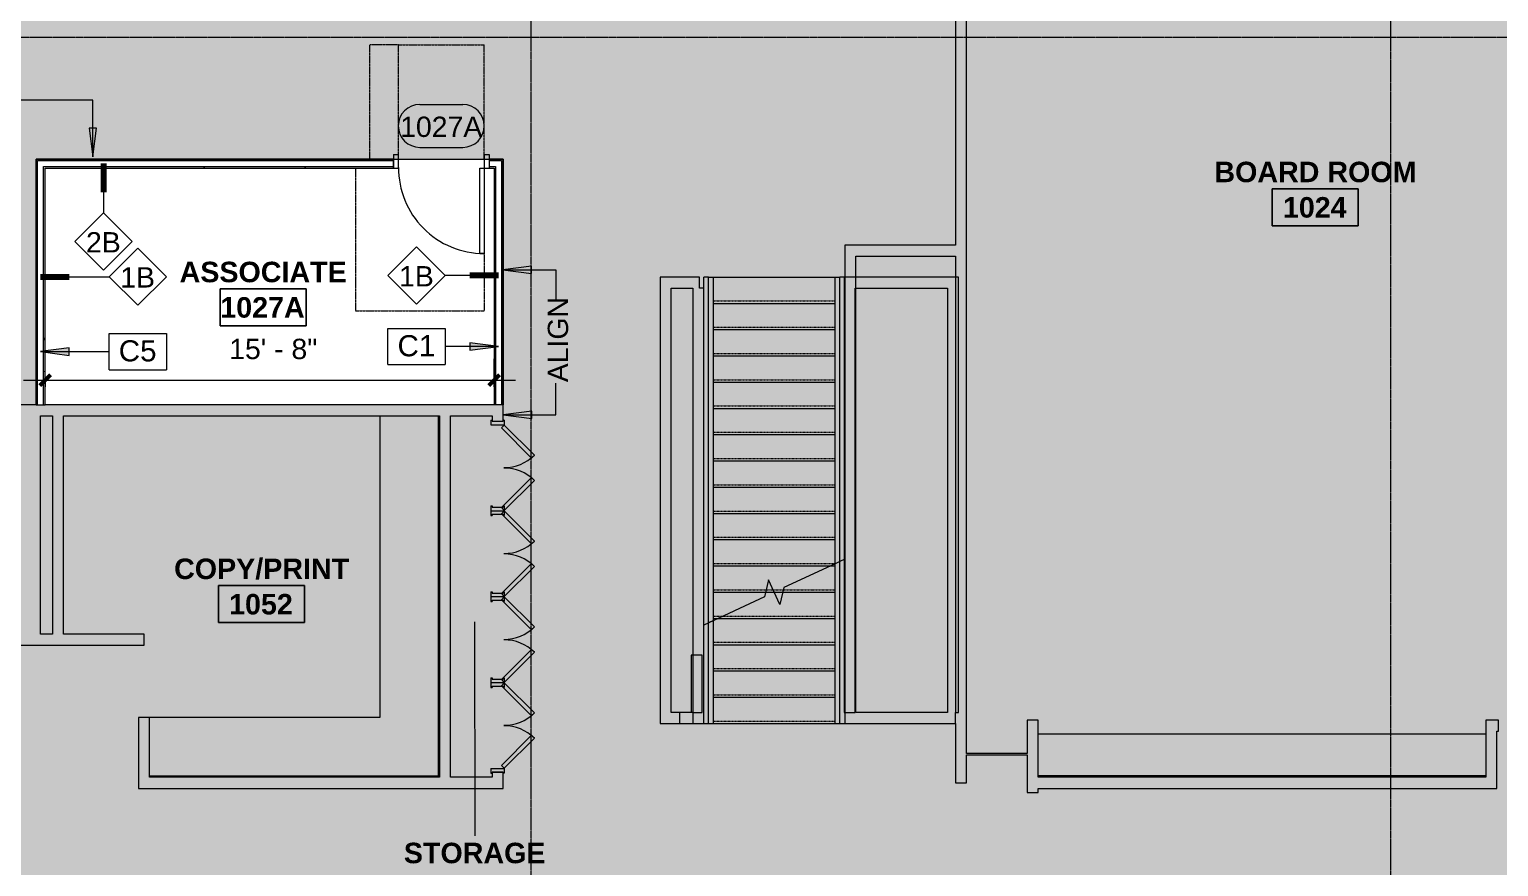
# Model space of a CAD drawing. Header units: inches. Extents: x -203 to 2905, y -968 to 768.
# Drawn here: x 385 to 1000, y 47 to 398 of the extents above; entities that cross this region are included whole.
import ezdxf

# ---------------------------------------------------------------- set-up
doc = ezdxf.new("R2010")
doc.units = ezdxf.units.IN
doc.header["$MEASUREMENT"] = 0
for name, pattern in [('Dash_2_', [0.25, 0.125, -0.125]), ('Grid Line 1_2_', [0.875, 0.5, -0.125, 0.125, -0.125]), ('Overhead 1_16_', [0.101562, 0.0625, -0.039062])]:
    doc.linetypes.add(name, pattern=pattern)
for name, color, linetype, lineweight in [('A-ANNO-DIMS', 211, 'Continuous', 9), ('A-ANNO-DIMS-96', 211, 'Continuous', 9), ('A-ANNO-KEYN', 231, 'Continuous', 9), ('A-AREA-IDEN', 2, 'Continuous', 9), ('A-DETL-GENF', 92, 'Continuous', 9), ('A-DETL-THIN', 151, 'Continuous', 9), ('A-DOOR', 31, 'Continuous', 13), ('A-DOOR-FRAM', 31, 'Continuous', 20), ('A-DOOR-IDEN', 31, 'Continuous', 9), ('A-FLOR-HRAL', 11, 'Continuous', 9), ('A-GENM', 13, 'Continuous', 13), ('A-WALL', 113, 'Continuous', 13), ('A-WALL-IDEN', 211, 'Continuous', 9), ('A-WALL-PATT', 111, 'Continuous', 13), ('G-ANNO-TEXT', 231, 'Continuous', 9), ('I-WALL', 2, 'Continuous', 9), ('Q-CASE', 31, 'Continuous', 13), ('S-GRID', 1, 'Continuous', 9), ('S-STRS', 31, 'Continuous', 13), ('S-STRS-MBND', 31, 'Continuous', 13)]:
    doc.layers.add(name, color=color, linetype=linetype, lineweight=lineweight)
doc.styles.add('Arial', font='arial.ttf', dxfattribs={"height": 8.851796})
doc.styles.add('Swis721 Lt BT_1', font='swissl.ttf', dxfattribs={"height": 8.514638})
doc.styles.add('Swis721 Lt BT_B', font='', dxfattribs={"height": 8.583975})
doc.styles.get('Swis721 Lt BT_B').set_extended_font_data('Swis721 Lt BT', bold=True)
doc.dimstyles.new('OTJ_-_3_32__Linear__1_2__Tolerance', dxfattribs={"dimscale": 12, "dimtxt": 9, "dimasz": 0.375, "dimexe": 0.75, "dimexo": 0.5, "dimgap": 0.5, "dimtad": 1, "dimdec": 1, "dimrnd": 0.5, "dimzin": 3, "dimdsep": 46, "dimlunit": 4, "dimtxsty": 'Swis721 Lt BT_1', "dimblk1": 'OBLIQUE', "dimblk2": 'OBLIQUE', "dimsah": 1, "dimcen": 0.09, "dimdle": 0.75, "dimazin": 0, "dimtfac": 1, "dimtdec": 4, "dimtix": 1, "dimtmove": 0, "dimatfit": 3, "dimfxl": 1, "dimtvp": 1, "dimfrac": 2, "dimtolj": 1, "dimtzin": 0, "dimarcsym": 2})
pattern_1 = [(0, (0, 0), (30.72, 7.68), [1.267, -21.773, 1.267, -21.773, -122.88]), (0, (0, 0), (30.72, 7.68), [-46.08, 1.267, -44.813, 1.267, -21.773, -53.76]), (0, (0, 0), (30.72, 7.68), [-115.2, 1.267, -14.093, 1.267, -37.133]), (120, (11.52, 3.84), (-22.011075, 22.7643), [1.267, -21.773, 1.267, -21.773, -122.88]), (120, (11.52, 3.84), (-22.011075, 22.7643), [-46.08, 1.267, -44.813, 1.267, -21.773, -53.76]), (120, (11.52, 3.84), (-22.011075, 22.7643), [-115.2, 1.267, -14.093, 1.267, -37.133]), (240, (15.36, 19.2), (-8.708925, -30.4443), [1.267, -21.773, 1.267, -21.773, -122.88]), (240, (15.36, 19.2), (-8.708925, -30.4443), [-46.08, 1.267, -44.813, 1.267, -21.773, -53.76]), (240, (15.36, 19.2), (-8.708925, -30.4443), [-115.2, 1.267, -14.093, 1.267, -37.133])]

# ---------------------------------------------------------------- blocks, each defined once
blk = doc.blocks.new('Double Flush - Int-F-WDMF-36_ x 84_-5494796-LEVEL 10 CONSTRUCTION PLAN')
at = {"layer": 'A-DOOR', "color": 8, "lineweight": 20}
for p, q in [((-17.91, 2.81), (-5.31, 15.41)), ((-4.07, 14.17), (-16.67, 1.58)), ((-5.31, 15.41), (-4.07, 14.17)), ((5.31, 15.41), (4.07, 14.17)), ((4.07, 14.17), (16.67, 1.58)), ((17.91, 2.81), (5.31, 15.41)), ((-16.67, 1.58), (-17.91, 2.81)), ((16.67, 1.58), (17.91, 2.81))]:
    blk.add_line(p, q, dxfattribs=at)
at = {"layer": 'A-DOOR', "color": 55, "lineweight": 9}
for centre, start, end in [((-17.91, 2.81), 359.5, 45), ((17.91, 2.81), 135, 180.5)]:
    blk.add_arc(centre, 17.81, start, end, dxfattribs=at)
at = {"layer": 'A-DOOR-FRAM', "color": 8}
for p, q in [((-20, 2.81), (-18, 2.81)), ((-20, 2.81), (-20, 2.31)), ((-20, 2.31), (-19.5, 2.31)), ((-19.5, -2.31), (-19.5, 2.31)), ((-18, -2.81), (-18, 2.81)), ((18, -2.81), (18, 2.81)), ((18, 2.81), (20, 2.81)), ((19.5, 2.31), (20, 2.31)), ((19.5, -2.31), (19.5, 2.31)), ((20, 2.81), (20, 2.31)), ((-20, -2.31), (-19.5, -2.31)), ((-20, -2.81), (-20, -2.31)), ((-20, -2.81), (-18, -2.81)), ((18, -2.81), (20, -2.81)), ((19.5, -2.31), (20, -2.31)), ((20, -2.81), (20, -2.31))]:
    blk.add_line(p, q, dxfattribs=at)
blk = doc.blocks.new('Top Rail Type - Top Rail_Internal_-4821603-LEVEL 10 CONSTRUCTION PLAN')
at = {"layer": 'A-FLOR-HRAL'}
for p, q in [((722.05, 294.15), (724.05, 294.15)), ((722.05, 174.04), (722.05, 294.15)), ((724.05, 174.97), (724.05, 294.15))]:
    blk.add_line(p, q, dxfattribs=at)
blk = doc.blocks.new('Top Rail Type - Top Rail_Internal_-V22-LEVEL 10 CONSTRUCTION PLAN')
at = {"layer": 'A-FLOR-HRAL'}
for p, q in [((724.05, 174.97), (722.05, 174.04)), ((722.05, 107.15), (722.05, 174.04)), ((724.05, 107.15), (724.05, 174.97)), ((722.05, 107.15), (724.05, 107.15))]:
    blk.add_line(p, q, dxfattribs=at)
blk = doc.blocks.new('Top Rail Type - Top Rail_Internal_-4821614-LEVEL 10 CONSTRUCTION PLAN')
at = {"layer": 'A-FLOR-HRAL'}
for p, q in [((669.05, 294.15), (671.05, 294.15)), ((669.05, 149.33), (669.05, 294.15)), ((671.05, 150.26), (671.05, 294.15))]:
    blk.add_line(p, q, dxfattribs=at)
blk = doc.blocks.new('Top Rail Type - Top Rail_Internal_-V23-LEVEL 10 CONSTRUCTION PLAN')
at = {"layer": 'A-FLOR-HRAL'}
for p, q in [((671.05, 150.26), (669.05, 149.33)), ((669.05, 107.15), (669.05, 149.33)), ((671.05, 107.15), (671.05, 150.26)), ((669.05, 107.15), (671.05, 107.15))]:
    blk.add_line(p, q, dxfattribs=at)
blk = doc.blocks.new('Single Flush - OTJ_SOLIDFLUSH_Side Lite-5611451-LEVEL 10 CONSTRUCTION PLAN')
at = {"layer": 'A-DOOR', "lineweight": 20}
for p, q in [((16.16, -1.88), (17.91, -1.88)), ((16.16, -37.69), (16.16, -1.88)), ((17.91, -1.88), (17.91, -37.69)), ((17.91, -37.69), (16.16, -37.69))]:
    blk.add_line(p, q, dxfattribs=at)
at = {"layer": 'A-DOOR', "lineweight": 9}
blk.add_arc((17.91, -1.88), 35.81, 179.5, 270, dxfattribs=at)
at = {"layer": 'A-DOOR-FRAM'}
for p, q in [((-20, 3.87), (-20, -1.88)), ((-20, 3.87), (-18, 3.87)), ((-18, 3.87), (-18, -1.88)), ((18, 3.87), (18, -1.88)), ((18, 3.87), (20, 3.87)), ((20, 3.87), (20, -1.88)), ((-20, -1.88), (-18, -1.88)), ((18, -1.88), (20, -1.88))]:
    blk.add_line(p, q, dxfattribs=at)
at = {"layer": 'A-GENM', "linetype": 'Dash_2_', "lineweight": 9}
for p, q in [((-17.91, 49.69), (-29.91, 49.69)), ((-29.91, 1.87), (-29.91, 49.69)), ((-17.91, 49.69), (17.91, 49.69)), ((-17.91, 1.87), (-17.91, 49.69)), ((17.91, 1.87), (17.91, 49.69)), ((17.87, 1.87), (17.91, 1.87)), ((-35.91, -1.88), (-35.91, -61.69)), ((17.87, -1.88), (17.91, -1.88)), ((17.91, -1.88), (17.91, -61.69)), ((-35.91, -61.69), (17.91, -61.69))]:
    blk.add_line(p, q, dxfattribs=at)
blk = doc.blocks.new('C-L SHAPE COUNTER TOP - C-L SHAPE COUNTER TOP-5521095-LEVEL 10 CONSTRUCTION PLAN')
at = {"layer": 'Q-CASE', "color": 55, "lineweight": 9}
for p, q in [((0.5, -151.37), (0.5, -0.5)), ((0.5, -0.5), (121.38, -0.5)), ((25, -151.37), (25, -25)), ((25, -25), (121.38, -25))]:
    blk.add_line(p, q, dxfattribs=at)
blk = doc.blocks.new('C-Counter Top1 - 18_ DEPTH-4931442-LEVEL 10 CONSTRUCTION PLAN')
at = {"layer": 'Q-CASE', "color": 55, "lineweight": 9}
for p, q in [((140.11, -0.75), (-47.26, -0.75)), ((-47.26, -18), (140.11, -18))]:
    blk.add_line(p, q, dxfattribs=at)
blk = doc.blocks.new('Room Tag - Room Name and Number-3379422-LEVEL 10 CONSTRUCTION PLAN')
at = {"layer": 'A-AREA-IDEN'}
for p, q in [((-0.1881, -0.1636), (-0.1881, -0.0018)), ((-0.1881, -0.0018), (0.1869, -0.0018)), ((0.1869, -0.0018), (-0.1881, -0.0018)), ((-0.1881, -0.0018), (-0.1881, -0.1636)), ((0.1869, -0.0018), (0.1869, -0.1636)), ((0.1869, -0.1636), (0.1869, -0.0018)), ((0.1869, -0.1636), (-0.1881, -0.1636)), ((-0.1881, -0.1636), (0.1869, -0.1636))]:
    blk.add_line(p, q, dxfattribs=at)
blk = doc.blocks.new('Door Tag - Door Tag-41184-LEVEL 10 CONSTRUCTION PLAN')
at = {"layer": 'A-DOOR-IDEN'}
for p, q in [((-0.09375, 0.09375), (0.09375, 0.09375)), ((-0.09375, -0.09375), (0.09375, -0.09375))]:
    blk.add_line(p, q, dxfattribs=at)
for centre, start, end in [((-0.09375, 0), 90, 270), ((0.09375, 0), 270, 90)]:
    blk.add_arc(centre, 0.09375, start, end, dxfattribs=at)
blk = doc.blocks.new('Wall Tag - 1_4_-62626-LEVEL 10 CONSTRUCTION PLAN')
at = {"layer": 'A-WALL-IDEN'}
for p, q in [((-0.125, 0), (0, 0.125)), ((0, 0.125), (0.125, 0)), ((-0.125, 0), (0, -0.125)), ((0, -0.125), (0.125, 0))]:
    blk.add_line(p, q, dxfattribs=at)
blk = doc.blocks.new('Keynote Tag - Keynote Number - Boxed-135510-LEVEL 10 CONSTRUCTION PLAN')
at = {"layer": 'A-ANNO-KEYN'}
for p, q in [((-0.125, -0.0792), (-0.125, 0.0781)), ((-0.125, 0.0781), (0.125, 0.0781)), ((0.125, 0.0781), (0.125, -0.0792)), ((-0.125, -0.0792), (0.125, -0.0792))]:
    blk.add_line(p, q, dxfattribs=at)
blk = doc.blocks.new('DIMBLOCK2-LEVEL 10 CONSTRUCTION PLAN')
at = {"layer": 'A-ANNO-DIMS-96'}
for p, q in [((391.3, 248.12), (391.3, 259.94)), ((579.3, 248.12), (579.3, 259.94)), ((382.3, 250.94), (588.3, 250.94)), ((391.3, 250.94), (391.3, 248.12)), ((579.3, 250.94), (579.3, 248.12))]:
    blk.add_line(p, q, dxfattribs=at)
at = {"layer": 'A-ANNO-DIMS-96', "lineweight": 50}
for p, q in [((391.3, 250.94), (393.55, 253.19)), ((579.3, 250.94), (581.55, 253.19)), ((391.3, 250.94), (389.05, 248.69)), ((579.3, 250.94), (577.05, 248.69))]:
    blk.add_line(p, q, dxfattribs=at)
at = {"layer": 'A-ANNO-DIMS-96', "color": 0, "insert": (468.37, 268.31), "char_height": 8.515, "width": 40.6286, "attachment_point": 1, "line_spacing_factor": 1.00667, "style": 'Swis721 Lt BT_1'}
blk.add_mtext('15\' - 8"', dxfattribs=at)
blk = doc.blocks.new('_Oblique')
at = {"color": 0, "linetype": 'ByBlock', "lineweight": -2}
blk.add_line((-0.5, -0.5), (0.5, 0.5), dxfattribs=at)

msp = doc.modelspace()

# ---------------------------------------------------------------- hatches: boundary and pattern name
at = {"layer": 'A-ANNO-KEYN'}
for points in [[(389.42, 262.92), (401.42, 261.34), (401.42, 264.5)], [(581.17, 265.07), (569.17, 266.65), (569.17, 263.49)]]:
    msp.add_hatch(color=256, dxfattribs=at).paths.add_polyline_path(points, flags=0)
at = {"layer": 'A-DETL-GENF'}
h = msp.add_hatch(color=9, dxfattribs=at)
h.paths.add_polyline_path([(131.76, -847.99), (290.55, -780.58), (225.58, -627.57), (209.01, -634.6), (202.64, -619.58), (206.9, -617.78), (211.46, -628.54), (296.14, -592.58), (297.95, -596.84), (229.84, -625.76), (294.8, -778.77), (401.29, -733.56), (336.32, -580.55), (334.77, -581.21), (332.96, -576.95), (428.69, -536.31), (430.5, -540.56), (340.58, -578.74), (405.55, -731.76), (515.31, -685.15), (511.69, -685.15), (511.69, -619.4), (491.89, -619.4), (491.89, -612.4), (492.01, -612.4), (492.01, -532.94), (471.73, -532.94), (471.73, -523.06), (467.32, -524.93), (465.51, -520.68), (471.73, -518.03), (471.73, -508.94), (495.73, -508.94), (495.73, -510.53), (499.51, -510.53), (499.51, -516.53), (499.01, -516.53), (499.01, -612.4), (658.19, -612.4), (718.26, -586.9), (718.26, -516.53), (539.51, -516.53), (539.51, -510.53), (555.67, -510.53), (555.67, -394.75), (560.67, -394.75), (560.67, -437.31), (560.17, -437.31), (560.17, -441.94), (560.67, -441.94), (560.67, -498.09), (619.48, -498.09), (619.48, -477.94), (626.48, -477.94), (626.48, -500.46), (758.11, -500.46), (758.07, -433.94), (754.23, -433.94), (754.23, -433.44), (758.11, -433.44), (758.11, -376.94), (697.48, -376.94), (697.48, -433.44), (721.73, -433.44), (721.73, -433.94), (693.48, -433.94), (693.48, -433.44), (696.98, -433.43), (696.98, -376.94), (661.48, -376.94), (661.48, -433.44), (660.98, -433.44), (660.98, -376.94), (625.46, -376.94), (625.46, -433.44), (624.19, -433.44), (624.19, -433.94), (625.46, -433.94), (625.46, -441.94), (600.17, -441.94), (600.17, -437.31), (620.83, -437.31), (620.83, -304.37), (601.17, -304.37), (601.17, -299.75), (634.61, -299.75), (634.61, -356.95), (665.48, -356.95), (665.48, -344.95), (665.98, -344.95), (665.98, -356.95), (696.98, -356.95), (696.98, -299.95), (699.23, -299.95), (699.23, -300.45), (697.48, -300.45), (697.48, -356.95), (733.48, -356.95), (733.48, -300.45), (731.73, -300.45), (731.73, -299.95), (757.71, -299.95), (757.71, -300.45), (733.98, -300.45), (733.98, -356.95), (794.21, -356.95), (794.21, -300.45), (790.21, -300.45), (790.21, -299.95), (794.21, -299.95), (794.21, -230.99), (634.98, -230.99), (634.98, -254.99), (560.67, -254.98), (560.67, -299.75), (561.17, -299.75), (561.17, -304.37), (560.67, -304.37), (560.67, -346.75), (555.67, -346.75), (555.67, -249.98), (575.84, -249.98), (575.84, -200.84), (587.09, -200.84), (587.09, -243.74), (630.36, -243.74), (630.36, -224.99), (674.86, -224.99), (674.86, -160.84), (555.74, -160.84), (555.74, 0.66), (596.73, 0.66), (596.73, -16.34), (638.73, -16.34), (638.73, 0.66), (700.73, 0.66), (700.73, -16.34), (742.73, -16.34), (742.73, 0.66), (804.73, 0.66), (804.73, -16.34), (846.73, -16.34), (846.73, 0.66), (908.73, 0.66), (908.73, -16.34), (950.73, -16.34), (950.73, 0.66), (993.73, 0.66), (993.73, -121.74), (988.73, -121.74), (988.73, -121.34), (980.11, -121.34), (980.11, -122.59), (769.74, -122.59), (769.74, -217.72), (962.61, -217.72), (962.61, -199.94), (988.73, -199.94), (988.73, -161.74), (993.73, -161.74), (993.73, -227.33), (967.61, -227.33), (967.61, -227.44), (962.61, -227.44), (962.61, -224.72), (800.21, -224.72), (800.21, -303.86), (962.61, -303.86), (962.61, -267.44), (967.61, -267.44), (967.61, -426.91), (1012.73, -426.91), (1012.73, -431.54), (967.61, -431.54), (967.61, -457.44), (946.48, -457.44), (946.48, -308.86), (800.21, -308.86), (800.21, -362.95), (764.11, -362.95), (764.11, -516.53), (744.73, -516.53), (744.73, -520.1), (942.73, -520.1), (942.73, -524.65), (1492.42, -524.65), (1492.42, -327.97), (1377.05, -327.97), (1377.05, -349.65), (1369.05, -349.65), (1369.05, -82.65), (1372.42, -82.65), (1372.42, -36.97), (1360.73, -36.97), (1360.73, -32.34), (1369.05, -32.34), (1369.05, 0.03), (1372.42, 0.03), (1372.42, 0.66), (1497.05, 0.66), (1497.05, -165.97), (1377.05, -165.97), (1377.05, -323.34), (1497.05, -323.34), (1497.05, -372.91), (1498.73, -372.91), (1498.73, -377.54), (1497.05, -377.54), (1497.05, -524.65), (1723.7, -524.65), (1723.7, -257.17), (1557.05, -257.17), (1557.05, -261.86), (1552.42, -261.86), (1552.42, -247.86), (1557.05, -247.86), (1557.05, -252.54), (1723.7, -252.54), (1723.7, -137.33), (1557.05, -137.33), (1557.05, -207.86), (1552.42, -207.86), (1552.42, -70.86), (1557.05, -70.86), (1557.05, -132.71), (1723.7, -132.71), (1723.7, -17.58), (1582.73, -17.58), (1582.73, -29.34), (1557.05, -29.34), (1557.05, -30.86), (1552.42, -30.86), (1552.42, 61.14), (1557.05, 61.14), (1557.05, -1.34), (1582.73, -1.34), (1582.73, -12.96), (1723.7, -12.96), (1723.7, 102.67), (1557.05, 102.67), (1557.05, 101.14), (1552.42, 101.14), (1552.42, 109.14), (1557.05, 109.14), (1557.05, 107.29), (1723.7, 107.29), (1723.7, 222.67), (1557.05, 222.67), (1557.05, 149.14), (1552.42, 149.14), (1552.42, 228.98), (1557.05, 228.98), (1557.05, 227.29), (1723.7, 227.29), (1723.7, 284.95), (1723.3, 284.95), (1723.3, 338.96), (1557.05, 338.96), (1557.05, 268.98), (1552.42, 268.98), (1552.42, 343.59), (1723.3, 343.59), (1723.3, 351.59), (1732.42, 351.59), (1732.42, 355.59), (1737.05, 355.59), (1737.05, 351.59), (1910.23, 351.59), (1910.23, 580.43), (1737.05, 580.43), (1737.05, 395.59), (1732.42, 395.59), (1732.42, 418.96), (1666.05, 418.96), (1666.05, 402.34), (1598.73, 402.34), (1598.73, 406.96), (1661.42, 406.96), (1661.42, 423.59), (1732.42, 423.59), (1732.42, 580.43), (1377.05, 580.43), (1377.05, 406.96), (1378.73, 406.96), (1378.73, 402.34), (1298.73, 402.34), (1298.73, 406.96), (1372.42, 406.96), (1372.42, 580.43), (1077.05, 580.43), (1077.05, 406.96), (1210.73, 406.96), (1210.73, 402.34), (1077.05, 402.34), (1077.05, 82.27), (1072.42, 82.27), (1072.42, 103.96), (1071.73, 103.96), (1071.73, 108.59), (1072.42, 108.59), (1072.42, 580.43), (777.05, 580.43), (777.05, 558.51), (772.42, 558.51), (772.42, 580.43), (417.05, 580.43), (417.05, 406.96), (418.71, 406.96), (418.71, 402.34), (410.71, 402.34), (410.71, 406.96), (412.42, 406.96), (412.42, 580.43), (237.05, 580.43), (237.05, 577.15), (246.73, 577.15), (246.73, 553.15), (237.05, 553.15), (237.05, 406.96), (238.73, 406.96), (238.73, 402.34), (230.73, 402.34), (230.73, 406.96), (232.42, 406.96), (232.42, 553.15), (222.73, 553.15), (222.73, 577.15), (232.42, 577.15), (232.42, 580.43), (-120.35, 580.43), (-120.35, 406.96), (52.42, 406.96), (52.42, 423.59), (59.67, 423.59), (59.67, 418.96), (57.05, 418.96), (57.05, 328.65), (52.42, 328.65), (52.42, 402.34), (-120.35, 402.34), (-120.35, 286.96), (52.42, 286.96), (52.42, 288.65), (57.05, 288.65), (57.05, 280.65), (52.42, 280.65), (52.42, 282.34), (-120.35, 282.34), (-120.35, 166.96), (52.42, 166.96), (52.42, 240.65), (57.05, 240.65), (57.05, 160.65), (52.42, 160.65), (52.42, 162.34), (-120.35, 162.34), (-120.35, 0.55), (-80.76, 0.55), (-80.76, -13.04), (52.42, -13.04), (52.45, 120.65), (57.05, 120.65), (57.05, -19.35), (52.42, -19.35), (52.42, -17.66), (-80.76, -17.66), (-80.76, -30.95), (-120.35, -30.95), (-120.35, -193.04), (52.42, -193.04), (52.42, -59.35), (57.05, -59.35), (57.05, -218.77), (71.25, -252.22), (66.99, -254.03), (52.42, -219.71), (52.42, -197.66), (-120.35, -197.66), (-120.35, -254.17), (-75.11, -360.73), (83.67, -293.32), (82.62, -290.84), (86.88, -289.04), (141.98, -418.82), (137.73, -420.63), (85.48, -297.58), (-73.3, -364.99), (-4.77, -526.42), (-2.44, -525.43), (-6.07, -516.89), (16.02, -507.51), (19.65, -516.05), (154.02, -459), (153.36, -457.45), (157.61, -455.64), (160.74, -463.01), (156.48, -464.81), (155.82, -463.26), (21.46, -520.31), (25.4, -529.6), (3.31, -538.98), (-0.64, -529.69), (-2.96, -530.67), (42.33, -637.33), (201.11, -569.92), (172.12, -501.63), (176.37, -499.83), (207.17, -572.37), (190.6, -579.41), (191.26, -580.96), (187.01, -582.77), (186.35, -581.21), (44.13, -641.59), (130.53, -845.09)], flags=0)
h.paths.add_polyline_path([(225.76, -805.76), (216.38, -783.67), (238.47, -774.29), (247.85, -796.38), (237.61, -800.73)], flags=0)
h.paths.add_polyline_path([(446.67, -711.97), (437.29, -689.88), (459.38, -680.5), (468.76, -702.59), (455.33, -708.29)], flags=0)
h.paths.add_polyline_path([(516.31, -684.73), (892.28, -525.1), (744.73, -525.1), (744.73, -532.94), (725.26, -532.94), (725.26, -561.42), (744.73, -561.42), (744.73, -585.42), (725.26, -585.42), (725.26, -591.53), (659.62, -619.4), (590.81, -619.4), (590.81, -647.06), (516.73, -647.06), (516.73, -643.56), (587.31, -643.56), (587.31, -619.4), (516.31, -619.4), (516.31, -647.06)], flags=0)
h.paths.add_polyline_path([(263.4, -548.5), (261.59, -544.24), (291.35, -531.61), (277.14, -498.12), (247.37, -510.74), (245.57, -506.5), (352.39, -461.15), (236.29, -187.69), (130.53, -232.8), (108.25, -182.75), (108.25, 0.75), (112.87, 0.75), (112.87, -27.03), (206.42, -27.03), (206.42, 0.59), (264.73, 0.59), (264.73, -4.04), (263.05, -4.04), (263.05, -31.65), (237.61, -31.65), (237.61, -149.24), (370.42, -149.24), (370.42, -4.04), (304.73, -4.04), (304.73, 0.59), (498.05, 0.59), (498.05, -98.13), (493.42, -98.13), (493.42, -4.04), (375.05, -4.04), (375.05, -149.24), (493.42, -149.24), (493.42, -138.13), (498.05, -138.13), (498.05, -157.13), (493.42, -157.13), (493.42, -153.87), (432.05, -153.87), (432.05, -196.81), (493.42, -196.81), (493.42, -196.13), (498.05, -196.13), (498.05, -296.13), (493.42, -296.13), (493.42, -229.44), (466.42, -229.44), (466.42, -201.44), (306.4, -201.44), (306.4, -153.87), (237.61, -153.87), (237.61, -178.97), (305.05, -337.81), (493.42, -337.81), (493.42, -336.13), (498.05, -336.13), (498.05, -448.88), (416.5, -483.5), (414.7, -479.24), (493.42, -445.81), (493.42, -342.44), (307.01, -342.44), (372.67, -497.08), (377.88, -494.87), (379.69, -499.13), (370.22, -503.15), (358.5, -475.53), (285.69, -506.44), (297.42, -534.06), (263.72, -548.36)], flags=0)
h.paths.add_polyline_path([(259.11, -532.49), (249.74, -510.4), (271.83, -501.02), (281.21, -523.11), (262.22, -531.17)], flags=0)
h.paths.add_polyline_path([(1557.05, -523.31), (1542.73, -523.31), (1542.73, -499.31), (1566.73, -499.31), (1566.73, -523.31)], flags=0)
h.paths.add_polyline_path([(1266.73, -523.31), (1242.73, -523.31), (1242.73, -499.31), (1266.73, -499.31), (1266.73, -499.94)], flags=0)
h.paths.add_polyline_path([(946.48, -523.31), (943.94, -523.31), (943.94, -499.31), (967.94, -499.31), (967.94, -523.31), (951.48, -523.31)], flags=0)
h.paths.add_polyline_path([(623.38, -510.53), (720.73, -510.53), (720.73, -508.94), (744.73, -508.94), (744.73, -510.53), (758.11, -510.53), (758.11, -505.09), (560.67, -505.09), (560.67, -510.53), (619.48, -510.53)], flags=0)
h.paths.add_polyline_path([(283.88, -502.19), (356.69, -471.28), (354.2, -465.41), (281.39, -496.32), (282.16, -498.12)], flags=0)
h.paths.add_polyline_path([(951.48, -452.44), (962.61, -452.44), (962.61, -308.86), (951.48, -308.86), (951.48, -445.65)], flags=0)
h.paths.add_polyline_path([(1059.05, -445.65), (1054.42, -445.65), (1054.42, -431.54), (1052.73, -431.54), (1052.73, -426.91), (1054.42, -426.91), (1054.42, 0.66), (1107.05, 0.66), (1107.05, -3.97), (1104.86, -3.97), (1104.86, -32.34), (1224.24, -32.34), (1224.24, -3.97), (1222.05, -3.97), (1222.05, 0.66), (1280.86, 0.66), (1280.86, -32.34), (1320.73, -32.34), (1320.73, -36.97), (1059.05, -36.97), (1059.05, -431.54)], flags=0)
h.paths.add_polyline_path([(660.98, -433.94), (656.69, -433.94), (656.69, -433.44), (660.98, -433.44)], flags=0)
h.paths.add_polyline_path([(1552.42, -377.54), (1538.73, -377.54), (1538.73, -372.91), (1552.42, -372.91), (1552.42, -301.86), (1557.05, -301.86), (1557.05, -372.91), (1723.3, -372.91), (1723.3, -377.54), (1557.05, -377.54)], flags=0)
h.paths.add_polyline_path([(697.48, -370.94), (758.11, -370.94), (758.11, -362.95), (625.46, -362.95), (625.46, -370.94), (696.98, -370.94)], flags=0)
h.paths.add_polyline_path([(625.46, -356.95), (631.11, -356.95), (631.11, -304.37), (625.46, -304.37), (625.46, -305.46)], flags=0)
h.paths.add_polyline_path([(771.83, -224.99), (794.21, -224.99), (794.21, -224.72), (769.74, -224.72), (769.74, -224.99)], flags=0)
h.paths.add_polyline_path([(679.48, -224.99), (766.24, -224.99), (766.24, -205.94), (679.48, -205.94), (679.48, -206.38)], flags=0)
h.paths.add_polyline_path([(471.05, -224.81), (471.73, -224.81), (471.73, -201.44), (471.05, -201.44), (471.05, -201.99)], flags=0)
h.paths.add_polyline_path([(968.13, -222.33), (968.13, -204.94), (967.61, -204.94), (967.61, -222.33)], flags=0)
h.paths.add_polyline_path([(739.48, -201.31), (766.24, -201.31), (766.24, -119.34), (679.48, -119.34), (679.48, -201.31), (694.01, -201.31)], flags=0)
h.paths.add_polyline_path([(375.05, -196.81), (427.42, -196.81), (427.42, -153.87), (311.03, -153.87), (311.03, -196.81), (372.67, -196.81)], flags=0)
h.paths.add_polyline_path([(569.74, -146.84), (668.23, -146.84), (668.23, -111.34), (771.73, -111.34), (771.73, -24.34), (569.74, -24.34), (569.74, -143.62)], flags=0)
h.paths.add_polyline_path([(776.36, -111.34), (979.73, -111.34), (979.73, -24.34), (776.36, -24.34), (776.36, -32.86)], flags=0)
h.paths.add_polyline_path([(1059.05, -32.34), (1100.24, -32.34), (1100.24, -3.97), (1059.05, -3.97), (1059.05, -31.93)], flags=0)
h.paths.add_polyline_path([(1228.86, -32.34), (1276.24, -32.34), (1276.24, -3.97), (1268.73, -3.97), (1268.73, -29.34), (1240.73, -29.34), (1240.73, -3.97), (1228.86, -3.97), (1228.86, -29.34)], flags=0)
h.paths.add_polyline_path([(-120.35, -27.45), (-84.26, -27.45), (-84.26, -27.34), (-117.75, -27.34), (-117.75, -17.66), (-120.35, -17.66), (-120.35, -27.34)], flags=0)
h.paths.add_polyline_path([(248.73, -27.03), (258.42, -27.03), (258.42, -4.04), (248.73, -4.04), (248.73, -19.18)], flags=0)
h.paths.add_polyline_path([(220.73, -27.03), (220.73, -4.04), (211.05, -4.04), (211.05, -27.03)], flags=0)
h.paths.add_polyline_path([(-117.75, -13.04), (-117.75, -2.95), (-120.35, -2.95), (-120.35, -13.04)], flags=0)
h.paths.add_polyline_path([(807.05, 78.27), (802.42, 78.27), (802.42, 94.02), (777.05, 94.02), (777.05, 82.27), (772.42, 82.27), (772.42, 107.15), (726.05, 107.15), (726.05, 111.77), (725.8, 111.77), (725.8, 294.15), (726.05, 294.15), (726.05, 307.59), (772.42, 307.59), (772.42, 518.51), (777.05, 518.51), (777.05, 94.52), (802.42, 94.52), (802.42, 108.59), (807.05, 108.59), (807.05, 84.59), (994.42, 84.59), (994.42, 108.59), (999.73, 108.59), (999.73, 103.96), (999.05, 103.96), (999.05, 79.96), (807.05, 79.96)], flags=0)
h.paths.add_polyline_path([(1492.42, 79.96), (1262.24, 79.96), (1262.24, 109.59), (1266.86, 109.59), (1266.86, 84.59), (1363.42, 84.59), (1363.42, 182.84), (1338.73, 182.84), (1338.73, 186.59), (1372.42, 186.59), (1372.42, 217.96), (1266.73, 217.96), (1266.73, 193.59), (1262.11, 193.59), (1262.11, 217.96), (1163.05, 217.96), (1163.05, 109.59), (1186.8, 109.59), (1186.8, 104.96), (1185.36, 104.96), (1185.36, 84.59), (1226.24, 84.59), (1226.24, 104.96), (1225.8, 104.96), (1225.8, 109.59), (1230.86, 109.59), (1230.86, 79.96), (1134.73, 79.96), (1134.73, 84.59), (1158.42, 84.59), (1158.42, 191.96), (1132.42, 191.96), (1132.42, 343.59), (1137.05, 343.59), (1137.05, 222.59), (1373.3, 222.59), (1373.3, 343.59), (1497.05, 343.59), (1497.05, 180.27), (1492.42, 180.27), (1492.42, 181.96), (1377.05, 181.96), (1377.05, 84.59), (1492.42, 84.59), (1492.42, 140.27), (1497.05, 140.27), (1497.05, 79.96)], flags=0)
h.paths.add_polyline_path([(531.42, 79.96), (430.42, 79.96), (430.42, 109.59), (435.05, 109.59), (435.05, 84.59), (556.42, 84.59), (556.42, 235.96), (399.05, 235.96), (399.05, 144.59), (432.73, 144.59), (432.73, 139.96), (360.73, 139.96), (360.73, 144.59), (384.73, 144.59), (384.73, 235.96), (237.05, 235.96), (237.05, 84.59), (358.42, 84.59), (358.42, 109.59), (363.05, 109.59), (363.05, 79.96), (108.25, 79.96), (108.25, 140.27), (112.87, 140.27), (112.87, 84.59), (232.42, 84.59), (232.42, 181.96), (112.87, 181.96), (112.87, 180.27), (108.25, 180.27), (108.25, 186.59), (232.42, 186.59), (232.42, 338.96), (108.25, 338.96), (108.25, 343.59), (237.05, 343.59), (237.05, 240.59), (387.55, 240.59), (387.55, 343.59), (583.05, 343.59), (583.05, 233.77), (578.42, 233.77), (578.42, 235.96), (561.05, 235.96), (561.05, 84.59), (578.42, 84.59), (578.42, 86.77), (583.05, 86.77), (583.05, 79.96), (556.42, 79.96)], flags=0)
h.paths.add_polyline_path([(1372.42, 84.59), (1372.42, 182.84), (1368.05, 182.84), (1368.05, 84.59)], flags=0)
h.paths.add_polyline_path([(1163.05, 84.59), (1180.74, 84.59), (1180.74, 104.96), (1163.05, 104.96), (1163.05, 86.39)], flags=0)
h.paths.add_polyline_path([(656.94, 107.15), (648.73, 107.15), (648.73, 294.15), (665.3, 294.15), (665.3, 289.52), (667.05, 289.52), (667.05, 107.15), (661.8, 107.15)], flags=0)
h.paths.add_polyline_path([(739.48, 111.77), (769.11, 111.77), (769.11, 289.52), (730.67, 289.52), (730.67, 111.77)], flags=0)
h.paths.add_polyline_path([(653.36, 111.77), (661.8, 111.77), (661.8, 135.77), (662.42, 135.77), (662.42, 289.52), (653.36, 289.52), (653.36, 174.21)], flags=0)
h.paths.add_polyline_path([(391.3, 144.59), (394.42, 144.59), (394.42, 235.96), (389.36, 235.96), (389.36, 144.59)], flags=0)
h.paths.add_polyline_path([(1137.05, 196.59), (1158.42, 196.59), (1158.42, 217.96), (1137.05, 217.96), (1137.05, 199.49)], flags=0)
h.paths.add_polyline_path([(730.67, 294.15), (772.42, 294.15), (772.42, 302.96), (730.67, 302.96), (730.67, 299.41)], flags=0)
h.paths.add_polyline_path([(1436.17, 402.34), (1418.73, 402.34), (1418.73, 406.96), (1552.42, 406.96), (1552.42, 548.65), (1557.05, 548.65), (1557.05, 406.96), (1558.73, 406.96), (1558.73, 402.34), (1493.48, 402.34)], flags=0)
h.paths.add_polyline_path([(1258.73, 402.34), (1250.73, 402.34), (1250.73, 406.96), (1252.42, 406.96), (1252.42, 548.65), (1257.05, 548.65), (1257.05, 406.96), (1258.73, 406.96)], flags=0)
h.paths.add_polyline_path([(579.92, 402.34), (458.71, 402.34), (458.71, 406.96), (607.42, 406.96), (607.42, 548.65), (612.05, 548.65), (612.05, 406.96), (623.67, 406.96), (623.67, 402.34), (582.42, 402.34)], flags=0)
h.paths.add_polyline_path([(278.73, 402.34), (278.73, 406.96), (370.71, 406.96), (370.71, 402.34)], flags=0)
h.paths.add_polyline_path([(105.98, 402.34), (101.36, 402.34), (101.36, 418.96), (99.67, 418.96), (99.67, 423.59), (101.36, 423.59), (101.36, 548.65), (105.98, 548.65), (105.98, 406.96), (190.73, 406.96), (190.73, 402.34), (108.25, 402.34)], flags=0)
h.paths.add_polyline_path([(1563.48, 553.15), (1542.73, 553.15), (1542.73, 577.15), (1566.73, 577.15), (1566.73, 553.15)], flags=0)
h.paths.add_polyline_path([(1257.05, 553.15), (1242.73, 553.15), (1242.73, 577.15), (1266.73, 577.15), (1266.73, 553.15)], flags=0)
h.paths.add_polyline_path([(966.73, 553.15), (942.73, 553.15), (942.73, 577.15), (966.73, 577.15)], flags=0)
h.paths.add_polyline_path([(607.42, 553.15), (596.73, 553.15), (596.73, 577.15), (620.73, 577.15), (620.73, 553.15), (612.05, 553.15)], flags=0)
h.paths.add_polyline_path([(-15.27, 553.15), (-39.27, 553.15), (-39.27, 577.15), (-15.27, 577.15)], flags=0)
at = {"layer": 'A-WALL-PATT', "lineweight": 9}
h = msp.add_hatch(color=7, dxfattribs=at)
h.paths.add_polyline_path([(772.42, 82.27), (777.05, 82.27), (777.05, 518.51), (772.42, 518.51), (772.42, 94.52)], flags=0)
h.paths.add_polyline_path([(777.05, 558.51), (777.05, 580.51), (772.42, 580.51), (772.42, 558.51)], flags=0)
h = msp.add_hatch(dxfattribs=at)
h.set_pattern_fill('FP_1', color=256, style=0, pattern_type=2)
h.set_pattern_definition(pattern_1)
h.paths.add_polyline_path([(537.17, 342.96), (537.17, 343.59), (388.17, 343.59), (388.17, 342.96), (458.71, 342.96)], flags=0)
h.paths.add_polyline_path([(582.42, 342.96), (582.42, 343.59), (577.17, 343.59), (577.17, 342.96), (579.92, 342.96)], flags=0)
h = msp.add_hatch(dxfattribs=at)
h.set_pattern_fill('FP_1', color=256, style=0, pattern_type=2)
h.set_pattern_definition(pattern_1)
h.paths.add_polyline_path([(391.3, 240.59), (391.3, 340.46), (390.67, 340.46), (390.67, 240.59)], flags=0)
h = msp.add_hatch(dxfattribs=at)
h.set_pattern_fill('FP_1', color=256, style=0, pattern_type=2)
h.set_pattern_definition(pattern_1)
h.paths.add_polyline_path([(391.3, 339.84), (537.17, 339.84), (537.17, 340.46), (391.3, 340.46)], flags=0)
h.paths.add_polyline_path([(579.3, 339.84), (579.29, 340.46), (577.17, 340.46), (577.17, 339.84)], flags=0)
h = msp.add_hatch(dxfattribs=at)
h.set_pattern_fill('FP_1', color=256, style=0, pattern_type=2)
h.set_pattern_definition(pattern_1)
h.paths.add_polyline_path([(579.3, 240.59), (579.92, 240.59), (579.92, 340.46), (579.3, 340.46), (579.3, 299.41)], flags=0)
h = msp.add_hatch(dxfattribs=at)
h.set_pattern_fill('FP_1', color=256, style=0, pattern_type=2)
h.set_pattern_definition(pattern_1)
h.paths.add_polyline_path([(582.42, 240.59), (583.05, 240.59), (583.05, 343.59), (582.42, 343.59), (582.42, 240.63)], flags=0)
for points in [[(772.32, 302.96), (772.42, 302.96), (772.42, 307.59), (726.05, 307.59), (726.05, 302.96), (730.67, 302.96)], [(730.42, 107.15), (730.67, 107.15), (730.67, 302.96), (726.05, 302.96), (726.05, 107.15)], [(653.36, 289.52), (665.3, 289.52), (665.3, 294.15), (648.73, 294.15), (648.73, 289.52)], [(648.73, 107.15), (653.36, 107.15), (653.36, 289.52), (648.73, 289.52), (648.73, 188.66)], [(667.05, 111.77), (667.05, 289.52), (662.42, 289.52), (662.42, 111.77), (666.42, 111.77)], [(725.8, 111.77), (726.05, 111.77), (726.05, 294.15), (725.8, 294.15), (725.8, 133.28)], [(769.11, 289.52), (772.42, 289.52), (772.42, 294.15), (730.67, 294.12), (730.67, 289.52), (739.48, 289.52)], [(772.42, 111.77), (772.42, 289.52), (769.11, 289.52), (769.11, 111.77)], [(262.05, 235.96), (583.05, 235.96), (583.05, 240.59), (237.05, 240.59), (237.05, 235.96), (237.26, 235.96)], [(384.73, 144.59), (389.36, 144.59), (389.36, 235.96), (384.73, 235.96)], [(399.05, 144.59), (399.05, 235.96), (394.42, 235.96), (394.42, 144.59)], [(561.05, 84.59), (561.05, 235.96), (556.42, 235.96), (556.42, 84.59)], [(429.84, 139.96), (432.73, 139.96), (432.73, 144.59), (360.73, 144.59), (360.73, 139.96), (399.05, 139.96)], [(662.42, 111.77), (662.42, 135.77), (661.8, 135.77), (661.8, 111.77), (662.07, 111.77)], [(769.11, 107.15), (772.42, 107.15), (772.42, 111.77), (730.67, 111.77), (730.67, 107.15), (739.48, 107.15)], [(435.05, 84.59), (435.05, 109.59), (430.42, 109.59), (430.42, 84.59)], [(802.42, 78.27), (807.05, 78.27), (807.05, 108.59), (802.42, 108.59), (802.42, 79.96)], [(999.05, 79.96), (999.05, 103.96), (994.42, 103.96), (994.42, 79.96)], [(802.42, 94.02), (802.42, 94.52), (777.05, 94.52), (777.06, 94.02), (777.18, 94.02)], [(578.42, 79.96), (578.42, 84.59), (430.42, 84.57), (430.42, 79.96), (561.05, 79.96)], [(894.3, 79.96), (994.42, 79.96), (994.42, 84.59), (807.05, 84.59), (807.05, 79.96)]]:
    msp.add_hatch(color=7, dxfattribs=at).paths.add_polyline_path(points, flags=0)
h = msp.add_hatch(color=7, dxfattribs=at)
h.paths.add_polyline_path([(578.42, 79.96), (583.05, 79.96), (583.05, 86.77), (578.42, 86.77), (578.42, 84.59)], flags=0)
h.paths.add_polyline_path([(578.42, 233.77), (583.05, 233.77), (583.05, 235.96), (578.42, 235.96), (578.42, 235.35)], flags=0)
h = msp.add_hatch(color=7, dxfattribs=at)
h.paths.add_polyline_path([(656.94, 107.15), (662.42, 107.15), (662.42, 111.77), (661.8, 111.77)], flags=0)
h.paths.add_polyline_path([(656.94, 107.15), (656.94, 111.77), (653.36, 111.77), (653.36, 107.15)], flags=0)
h = msp.add_hatch(color=7, dxfattribs=at)
h.paths.add_polyline_path([(662.42, 107.15), (667.05, 107.15), (667.05, 111.77), (662.42, 111.77)], flags=0)
h.paths.add_polyline_path([(656.94, 107.15), (661.8, 111.77), (656.94, 111.77)], flags=0)
h = msp.add_hatch(color=7, dxfattribs=at)
h.paths.add_polyline_path([(1072.42, 103.96), (1072.42, 108.59), (1071.73, 108.59), (1071.73, 103.96), (1072.35, 103.96)], flags=0)
h.paths.add_polyline_path([(999.73, 103.96), (999.73, 108.59), (994.42, 108.59), (994.42, 103.96), (999.05, 103.96)], flags=0)
at = {"layer": 'G-ANNO-TEXT'}
for points in [[(411.3, 344.51), (412.88, 356.51), (409.72, 356.51)], [(582.94, 297.19), (594.94, 295.61), (594.94, 298.77)], [(583, 236.45), (595, 234.87), (595, 238.03)]]:
    msp.add_hatch(color=7, dxfattribs=at).paths.add_polyline_path(points, flags=0)

# ---------------------------------------------------------------- linework, layer by layer
at = {"layer": 'A-ANNO-KEYN'}
for p, q in [((401.42, 264.5), (389.42, 262.92)), ((401.42, 261.34), (401.42, 264.5)), ((581.17, 265.07), (558.77, 265.07)), ((581.17, 265.07), (569.17, 266.65)), ((569.17, 266.65), (569.17, 263.49)), ((569.17, 263.49), (581.17, 265.07)), ((389.42, 262.92), (401.42, 261.34)), ((389.42, 262.92), (418.07, 262.92))]:
    msp.add_line(p, q, dxfattribs=at)
at = {"layer": 'A-AREA-IDEN'}
msp.add_line((571.13, 149.77), (571.14, 60.01), dxfattribs=at)
at = {"layer": 'A-DETL-THIN'}
for p, q in [((387.55, 240.59), (387.55, 343.59)), ((387.55, 343.59), (583.05, 343.59)), ((583.05, 343.59), (583.05, 240.59))]:
    msp.add_line(p, q, dxfattribs=at)
at = {"layer": 'A-WALL', "color": 8, "lineweight": 20}
for p, q in [((772.42, 518.51), (772.42, 307.59)), ((777.05, 94.52), (777.05, 518.51)), ((772.42, 307.59), (726.05, 307.59)), ((726.05, 307.59), (726.05, 107.15)), ((730.67, 302.96), (772.42, 302.96)), ((730.67, 111.77), (730.67, 302.96)), ((772.42, 302.96), (772.42, 111.77)), ((665.3, 294.15), (648.73, 294.15)), ((648.73, 294.15), (648.73, 107.15)), ((653.36, 289.52), (662.42, 289.52)), ((653.36, 111.77), (653.36, 289.52)), ((662.42, 289.52), (662.42, 107.15)), ((665.3, 289.52), (665.3, 294.15)), ((667.05, 289.52), (665.3, 289.52)), ((667.05, 107.15), (667.05, 289.52)), ((725.8, 294.15), (725.8, 111.77)), ((773.73, 294.15), (725.8, 294.15)), ((730.42, 111.77), (730.42, 289.52)), ((730.42, 289.52), (769.11, 289.52)), ((769.11, 289.52), (769.11, 111.77)), ((773.73, 111.77), (773.73, 294.15)), ((387.55, 240.59), (237.05, 240.59)), ((583.05, 240.59), (391.3, 240.59)), ((583.05, 233.77), (583.05, 240.59)), ((389.36, 235.96), (394.42, 235.96)), ((389.36, 144.59), (389.36, 235.96)), ((394.42, 235.96), (394.42, 144.59)), ((399.05, 235.96), (556.42, 235.96)), ((399.05, 144.59), (399.05, 235.96)), ((556.42, 235.96), (556.42, 84.59)), ((561.05, 84.59), (561.05, 235.96)), ((561.05, 235.96), (578.42, 235.96)), ((578.42, 235.96), (578.42, 233.77)), ((578.42, 233.77), (583.05, 233.77)), ((394.42, 144.59), (389.36, 144.59)), ((432.73, 144.59), (399.05, 144.59)), ((432.73, 139.96), (432.73, 144.59)), ((360.73, 139.96), (432.73, 139.96)), ((666.42, 135.77), (661.8, 135.77)), ((661.8, 135.77), (661.8, 111.77)), ((666.42, 111.77), (666.42, 135.77)), ((656.94, 111.77), (653.36, 111.77)), ((656.94, 111.77), (656.94, 107.15)), ((725.8, 111.77), (730.42, 111.77)), ((772.42, 111.77), (773.73, 111.77)), ((430.42, 109.59), (430.42, 79.96)), ((435.05, 109.59), (430.42, 109.59)), ((435.05, 84.59), (435.05, 109.59)), ((648.73, 107.15), (656.94, 107.15)), ((662.42, 107.15), (667.05, 107.15)), ((726.05, 107.15), (730.67, 107.15)), ((772.42, 107.15), (772.42, 82.27)), ((802.42, 108.59), (802.42, 94.52)), ((807.05, 108.59), (802.42, 108.59)), ((807.05, 84.59), (807.05, 108.59)), ((999.73, 108.59), (994.42, 108.59)), ((994.42, 108.59), (994.42, 84.59)), ((999.73, 103.96), (999.73, 108.59)), ((999.05, 103.96), (999.73, 103.96)), ((999.05, 79.96), (999.05, 103.96)), ((777.05, 82.27), (777.05, 94.02)), ((802.42, 94.02), (802.42, 78.27)), ((578.42, 86.77), (578.42, 84.59)), ((583.05, 86.77), (578.42, 86.77)), ((583.05, 79.96), (583.05, 86.77)), ((430.42, 79.96), (583.05, 79.96)), ((556.42, 84.59), (435.05, 84.59)), ((578.42, 84.59), (561.05, 84.59)), ((772.42, 82.27), (777.05, 82.27)), ((994.42, 84.59), (807.05, 84.59)), ((807.05, 79.96), (999.05, 79.96)), ((807.05, 78.27), (807.05, 79.96)), ((802.42, 78.27), (807.05, 78.27))]:
    msp.add_line(p, q, dxfattribs=at)
at = {"layer": 'A-WALL'}
for p, q in [((388.17, 342.96), (537.17, 342.96)), ((388.17, 240.59), (388.17, 342.96)), ((390.67, 340.46), (537.17, 340.46)), ((390.67, 240.59), (390.67, 340.46)), ((577.17, 342.96), (582.42, 342.96)), ((577.17, 340.46), (579.92, 340.46)), ((579.92, 340.46), (579.92, 240.59)), ((582.42, 342.96), (582.42, 240.59)), ((387.55, 240.59), (391.3, 240.59))]:
    msp.add_line(p, q, dxfattribs=at)
at = {"layer": 'A-WALL', "color": 135}
for p, q in [((661.8, 111.77), (656.94, 111.77)), ((662.42, 111.77), (666.42, 111.77)), ((769.11, 111.77), (730.67, 111.77)), ((772.42, 107.15), (772.42, 111.77)), ((656.94, 107.15), (662.42, 107.15)), ((730.67, 107.15), (772.42, 107.15))]:
    msp.add_line(p, q, dxfattribs=at)
at = {"layer": 'A-WALL', "color": 55, "lineweight": 9}
msp.add_line((662.42, 111.77), (661.8, 111.77), dxfattribs=at)
at = {"layer": 'A-WALL-IDEN', "lineweight": 90}
for p, q in [((415.74, 341.71), (415.74, 329.71)), ((389.42, 294.33), (401.42, 294.33)), ((581.17, 294.79), (569.17, 294.79))]:
    msp.add_line(p, q, dxfattribs=at)
at = {"layer": 'A-WALL-IDEN'}
for p, q in [((415.74, 341.71), (415.74, 321.02)), ((389.42, 294.33), (418.07, 294.33)), ((581.17, 294.79), (558.77, 294.79))]:
    msp.add_line(p, q, dxfattribs=at)
at = {"layer": 'G-ANNO-TEXT', "color": 7}
for p, q in [((411.3, 368.27), (315.63, 368.27)), ((411.3, 344.51), (411.3, 368.27)), ((412.88, 356.51), (409.72, 356.51)), ((409.72, 356.51), (411.3, 344.51)), ((411.3, 344.51), (412.88, 356.51)), ((594.94, 298.77), (582.94, 297.19)), ((582.94, 297.19), (594.94, 295.61)), ((582.94, 297.19), (605.12, 297.19)), ((594.94, 295.61), (594.94, 298.77)), ((605.12, 297.19), (605.12, 286.59)), ((605.12, 286.59), (605.12, 284.06)), ((605.12, 236.45), (605.12, 249.74)), ((595, 238.03), (583, 236.45)), ((583, 236.45), (595, 234.87)), ((583, 236.45), (605.12, 236.45)), ((595, 234.87), (595, 238.03))]:
    msp.add_line(p, q, dxfattribs=at)
at = {"layer": 'I-WALL', "lineweight": 13}
for p, q in [((537.17, 343.59), (387.55, 343.59)), ((387.55, 343.59), (387.55, 240.59)), ((391.3, 339.84), (537.17, 339.84)), ((391.3, 240.59), (391.3, 339.84)), ((537.17, 339.84), (537.17, 343.59)), ((577.17, 343.59), (577.17, 339.84)), ((583.05, 343.59), (577.17, 343.59)), ((577.17, 339.84), (579.3, 339.84)), ((579.3, 339.84), (579.3, 240.59)), ((583.05, 240.59), (583.05, 343.59))]:
    msp.add_line(p, q, dxfattribs=at)
at = {"layer": 'I-WALL', "color": 8, "lineweight": 20}
for p, q in [((802.42, 94.52), (777.05, 94.52)), ((777.05, 94.02), (802.42, 94.02))]:
    msp.add_line(p, q, dxfattribs=at)
at = {"layer": 'S-GRID', "linetype": 'Grid Line 1_2_'}
for p, q in [((594.73, -968.26), (594.73, 744.46)), ((954.73, -968.26), (954.73, 744.46)), ((-203.03, 394.69), (2046, 394.69))]:
    msp.add_line(p, q, dxfattribs=at)
at = {"layer": 'S-STRS', "color": 55, "lineweight": 9}
for p, q in [((669.05, 294.15), (667.05, 294.15)), ((667.05, 289.52), (667.05, 294.15)), ((671.05, 294.15), (722.05, 294.15)), ((725.8, 294.15), (724.05, 294.15)), ((671.05, 283.15), (722.05, 283.15)), ((671.05, 272.15), (722.05, 272.15)), ((671.05, 261.15), (722.05, 261.15)), ((671.05, 250.15), (722.05, 250.15)), ((671.05, 239.15), (722.05, 239.15)), ((671.05, 228.15), (722.05, 228.15)), ((671.05, 217.15), (722.05, 217.15)), ((671.05, 206.15), (722.05, 206.15)), ((671.05, 195.15), (722.05, 195.15)), ((671.05, 184.15), (722.05, 184.15)), ((671.05, 173.15), (720.14, 173.15)), ((720.14, 173.15), (722.05, 173.15)), ((671.05, 162.15), (692.93, 162.15)), ((692.93, 162.15), (696.55, 162.15)), ((696.55, 162.15), (700.16, 162.15)), ((700.16, 162.15), (722.05, 162.15)), ((671.05, 151.15), (672.96, 151.15)), ((672.96, 151.15), (722.05, 151.15)), ((671.05, 140.15), (722.05, 140.15)), ((671.05, 129.15), (722.05, 129.15)), ((671.05, 118.15), (722.05, 118.15)), ((667.05, 107.15), (669.05, 107.15)), ((671.05, 107.15), (722.05, 107.15)), ((724.05, 107.15), (726.05, 107.15))]:
    msp.add_line(p, q, dxfattribs=at)
at = {"layer": 'S-STRS', "color": 55, "linetype": 'Overhead 1_16_', "lineweight": 9}
for p, q in [((671.05, 284.15), (722.05, 284.15)), ((671.05, 273.15), (722.05, 273.15)), ((671.05, 262.15), (722.05, 262.15)), ((671.05, 251.15), (722.05, 251.15)), ((671.05, 240.15), (722.05, 240.15)), ((671.05, 229.15), (722.05, 229.15)), ((671.05, 218.15), (722.05, 218.15)), ((671.05, 207.15), (722.05, 207.15)), ((671.05, 196.15), (722.05, 196.15)), ((671.05, 185.15), (722.05, 185.15)), ((671.05, 174.15), (722.05, 174.15)), ((671.05, 163.15), (693.17, 163.15)), ((693.17, 163.15), (696.08, 163.15)), ((696.08, 163.15), (700.41, 163.15)), ((700.41, 163.15), (722.05, 163.15)), ((671.05, 152.15), (675.1, 152.15)), ((675.1, 152.15), (722.05, 152.15)), ((671.05, 141.15), (722.05, 141.15)), ((671.05, 130.15), (722.05, 130.15)), ((671.05, 119.15), (722.05, 119.15)), ((671.05, 108.15), (722.05, 108.15))]:
    msp.add_line(p, q, dxfattribs=at)
at = {"layer": 'S-STRS-MBND', "color": 55, "lineweight": 9}
for p, q in [((722.05, 174.04), (700.62, 164.05)), ((726.05, 175.91), (724.05, 174.97)), ((694.17, 167.25), (692.47, 160.25)), ((698.92, 157.05), (694.17, 167.25)), ((692.47, 160.25), (667.05, 148.39)), ((700.62, 164.05), (698.92, 157.05))]:
    msp.add_line(p, q, dxfattribs=at)

# ---------------------------------------------------------------- block references
at = {"layer": 'A-ANNO-KEYN', "xscale": 95.99999999999994, "yscale": 95.99999999999994, "zscale": 95.99999999999994}
for p in [(546.77, 265.12), (430.07, 262.97)]:
    msp.add_blockref('Keynote Tag - Keynote Number - Boxed-135510-LEVEL 10 CONSTRUCTION PLAN', p, dxfattribs=at)
at = {"layer": 'A-AREA-IDEN', "xscale": 95.99999999999994, "yscale": 95.99999999999994, "zscale": 95.99999999999994}
for p in [(923.09, 331.36), (482.59, 289.45), (481.95, 165.09)]:
    msp.add_blockref('Room Tag - Room Name and Number-3379422-LEVEL 10 CONSTRUCTION PLAN', p, dxfattribs=at)
at = {"layer": 'A-DOOR'}
msp.add_blockref('Single Flush - OTJ_SOLIDFLUSH_Side Lite-5611451-LEVEL 10 CONSTRUCTION PLAN', (557.17, 341.71), dxfattribs=at)
at = {"layer": 'A-DOOR', "color": 135, "rotation": 269.9999999999999}
for p in [(580.73, 214.27), (580.73, 178.27), (580.73, 142.27), (580.73, 106.27)]:
    msp.add_blockref('Double Flush - Int-F-WDMF-36_ x 84_-5494796-LEVEL 10 CONSTRUCTION PLAN', p, dxfattribs=at)
at = {"layer": 'A-DOOR-IDEN', "xscale": 95.99999999999994, "yscale": 95.99999999999994, "zscale": 95.99999999999994}
msp.add_blockref('Door Tag - Door Tag-41184-LEVEL 10 CONSTRUCTION PLAN', (557.17, 357.52), dxfattribs=at)
at = {"layer": 'A-FLOR-HRAL'}
for name in ['Top Rail Type - Top Rail_Internal_-4821614-LEVEL 10 CONSTRUCTION PLAN', 'Top Rail Type - Top Rail_Internal_-4821603-LEVEL 10 CONSTRUCTION PLAN', 'Top Rail Type - Top Rail_Internal_-V22-LEVEL 10 CONSTRUCTION PLAN', 'Top Rail Type - Top Rail_Internal_-V23-LEVEL 10 CONSTRUCTION PLAN']:
    msp.add_blockref(name, (0, 0), dxfattribs=at)
at = {"layer": 'A-WALL-IDEN', "xscale": 95.99999999999994, "yscale": 95.99999999999994, "zscale": 95.99999999999994}
for p in [(415.74, 309.02), (430.07, 294.33), (546.77, 294.79)]:
    msp.add_blockref('Wall Tag - 1_4_-62626-LEVEL 10 CONSTRUCTION PLAN', p, dxfattribs=at)
at = {"layer": 'Q-CASE', "color": 55, "lineweight": 9, "rotation": 180}
for name, p in [('C-L SHAPE COUNTER TOP - C-L SHAPE COUNTER TOP-5521095-LEVEL 10 CONSTRUCTION PLAN', (556.42, 84.59)), ('C-Counter Top1 - 18_ DEPTH-4931442-LEVEL 10 CONSTRUCTION PLAN', (947.16, 84.59))]:
    msp.add_blockref(name, p, dxfattribs=at)

# ---------------------------------------------------------------- texts
at = {"layer": 'A-AREA-IDEN', "char_height": 8.584, "attachment_point": 2, "line_spacing_factor": 0.998538, "style": 'Swis721 Lt BT_B'}
for s, insert, width in [('BOARD ROOM', (923.1, 342.5), 94.932), ('1024', (922.82, 327.67), 30.672), ('ASSOCIATE', (482.6, 300.59), 76.032), ('1027A', (482.31, 285.76), 39.528), ('COPY/PRINT', (481.96, 176.23), 81.324), ('1052', (481.67, 161.4), 30.672), ('STORAGE', (571.14, 57.17), 65.016)]:
    msp.add_mtext(s, dxfattribs=dict(at, insert=insert, width=width))
at = {"layer": 'A-DOOR-IDEN', "insert": (557.13, 361.39), "char_height": 8.515, "width": 38.988, "attachment_point": 2, "line_spacing_factor": 1.00667, "style": 'Swis721 Lt BT_1'}
msp.add_mtext('1027A', dxfattribs=at)
at = {"layer": 'A-WALL-IDEN', "char_height": 8.515, "width": 16.632, "attachment_point": 2, "line_spacing_factor": 1.00667, "style": 'Swis721 Lt BT_1'}
for s, insert in [('2B', (415.71, 312.99)), ('1B', (430.04, 298.3)), ('1B', (546.75, 298.76))]:
    msp.add_mtext(s, dxfattribs=dict(at, insert=insert))
at = {"layer": 'G-ANNO-TEXT', "color": 7, "insert": (601.74, 250.11), "char_height": 8.515, "width": 40.284, "attachment_point": 1, "rotation": 90, "line_spacing_factor": 1.00667, "style": 'Swis721 Lt BT_1'}
msp.add_mtext('ALIGN', dxfattribs=at)

# ---------------------------------------------------------------- next in the draw order: texts
at = {"layer": 'A-ANNO-KEYN', "char_height": 8.852, "width": 18.792, "attachment_point": 2, "line_spacing_factor": 0.938532, "style": 'Arial', "bg_fill": 3, "box_fill_scale": 1.25, "bg_fill_color": 0, "bg_fill_transparency": 0}
for s, insert in [('C1', (546.75, 269.83)), ('C5', (430.05, 267.69))]:
    msp.add_mtext(s, dxfattribs=dict(at, insert=insert))

# ---------------------------------------------------------------- next in the draw order: dimensions: what is measured, and where the dimension line sits
at = {"layer": 'A-ANNO-DIMS'}
dim = msp.add_linear_dim(base=(579.3, 250.94), p1=(391.3, 254.12), p2=(579.3, 254.12), dimstyle='OTJ_-_3_32__Linear__1_2__Tolerance', override={"dimpost": '<>', "dimfxl": 188}, dxfattribs=at)
dim.commit()
dim.dimension.update_dxf_attribs({"geometry": 'DIMBLOCK2-LEVEL 10 CONSTRUCTION PLAN', "text_midpoint": (485.3, 261.31)})

doc.saveas('drawing.dxf')
